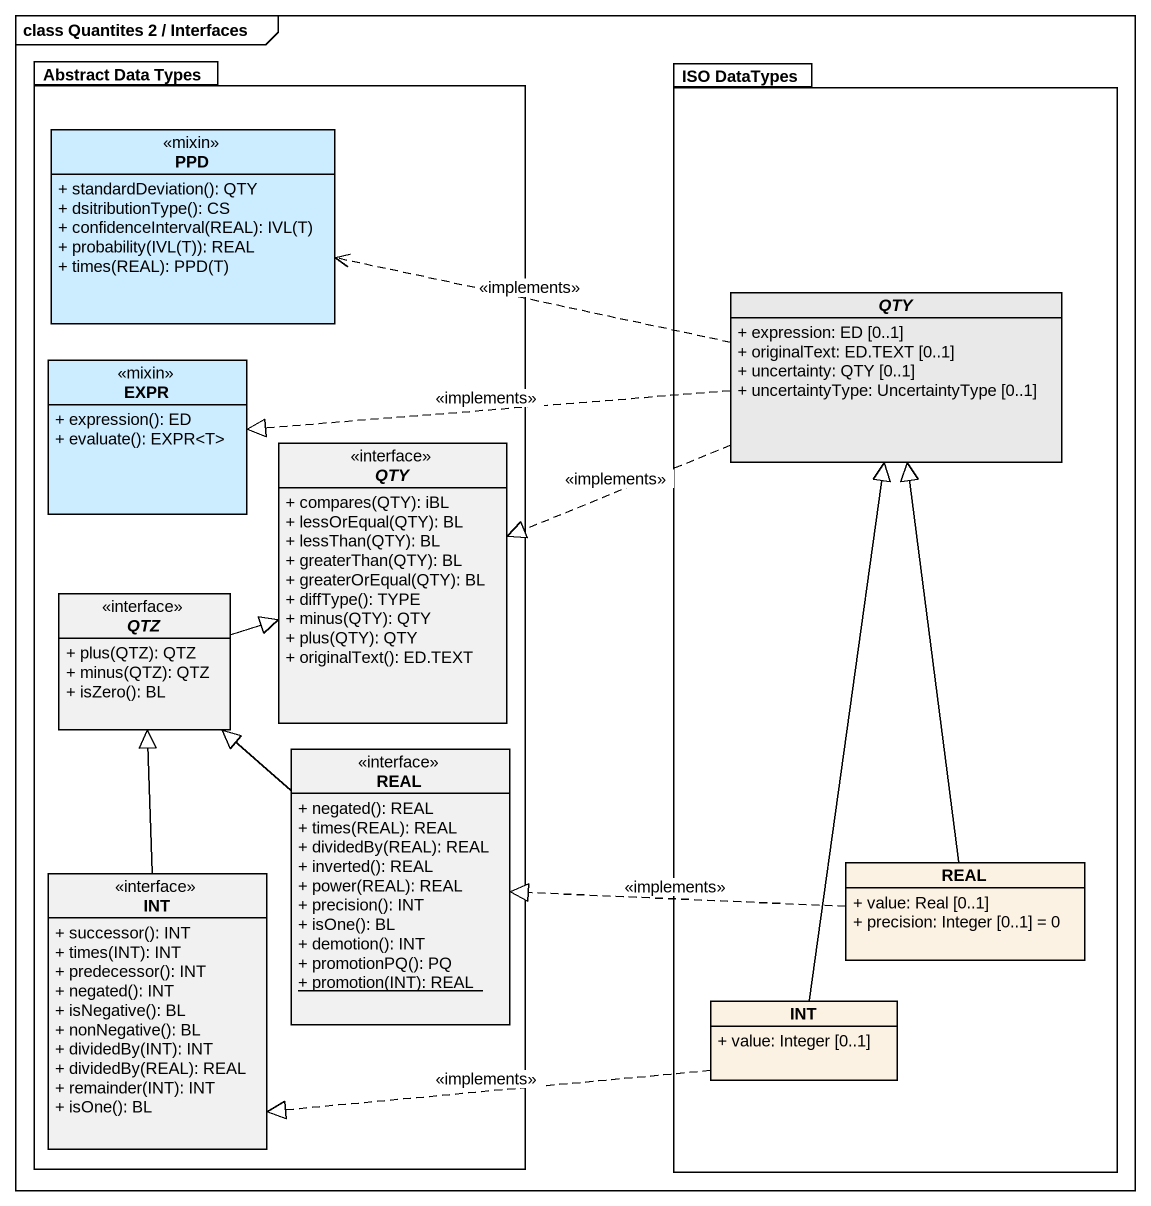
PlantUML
@startuml
mainframe class Quantites 2 / Interfaces
hide circle
hide empty members
skinparam classAttributeIconSize 0
package "Abstract Data Types" as Abstract_Data_Types #FFFFFF {
  class PPD <<mixin>> #CCECFF {
    + standardDeviation(): QTY
    + dsitributionType(): CS
    + confidenceInterval(REAL): IVL(T)
    + probability(IVL(T)): REAL
    + times(REAL): PPD(T)
  }
  class EXPR <<mixin>> #CCECFF {
    + expression(): ED
    + evaluate(): EXPR<T>
  }
  abstract class "QTY" as QTY_2 <<interface>> #F1F1F1 {
    + compares(QTY): iBL
    + lessOrEqual(QTY): BL
    + lessThan(QTY): BL
    + greaterThan(QTY): BL
    + greaterOrEqual(QTY): BL
    + diffType(): TYPE
    + minus(QTY): QTY
    + plus(QTY): QTY
    + originalText(): ED.TEXT
  }
  abstract class QTZ <<interface>> #F1F1F1 {
    + plus(QTZ): QTZ
    + minus(QTZ): QTZ
    + isZero(): BL
  }
  class REAL <<interface>> #F1F1F1 {
    + negated(): REAL
    + times(REAL): REAL
    + dividedBy(REAL): REAL
    + inverted(): REAL
    + power(REAL): REAL
    + precision(): INT
    + isOne(): BL
    + demotion(): INT
    + promotionPQ(): PQ
    {static} + promotion(INT): REAL
  }
  class INT <<interface>> #F1F1F1 {
    + successor(): INT
    + times(INT): INT
    + predecessor(): INT
    + negated(): INT
    + isNegative(): BL
    + nonNegative(): BL
    + dividedBy(INT): INT
    + dividedBy(REAL): REAL
    + remainder(INT): INT
    + isOne(): BL
  }
}
package "ISO DataTypes" as ISO_DataTypes #FFFFFF {
  abstract class QTY #E9E9E9 {
    + expression: ED [0..1]
    + originalText: ED.TEXT [0..1]
    + uncertainty: QTY [0..1]
    + uncertaintyType: UncertaintyType [0..1]
  }
  class "REAL" as REAL_2 {
    + value: Real [0..1]
    + precision: Integer [0..1] = 0
  }
  class "INT" as INT_2 {
    + value: Integer [0..1]
  }
}
QTY .left.> PPD : <<implements>>
QTY .left.|> EXPR : <<implements>>
QTY .left.|> QTY_2 : <<implements>>
QTZ -right-|> QTY_2
REAL -up-|> QTZ
INT -up-|> QTZ
REAL_2 -up-|> QTY
REAL_2 .left.|> REAL : <<implements>>
INT_2 -up-|> QTY
INT_2 .left.|> INT : <<implements>>
@enduml
